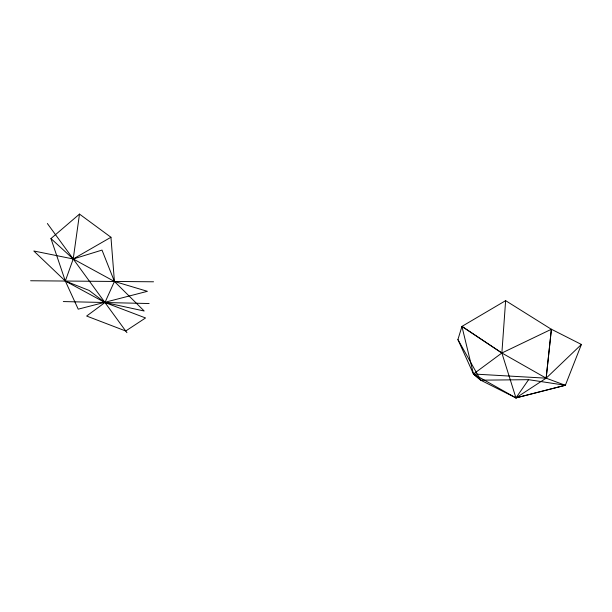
<?xml version="1.0" encoding="UTF-8"?>
<svg xmlns="http://www.w3.org/2000/svg" width="612" height="612" viewBox="0 0 612 612"><rect width="100%" height="100%" fill="white"/><g stroke="black" fill="none" stroke-linecap="round" stroke-linejoin="round"><path stroke-width="0.92" d="M480.688 380.174L528.592 379.677L565.32 385.277L515.954 397.907L501.871 353.002L505.627 300.653L551.351 329.279L546.156 378.178L515.954 397.907L480.688 380.174L473.459 374.001L457.914 339.584L461.938 326.456L501.871 353.002L546.156 378.178L565.35 385.3L581.4 344.457L551.427 329.256L546.156 378.178L473.459 374.001L461.938 326.456M50.957 238.565L73.218 258.975L102.005 250.094L114.429 281.459L144.195 311.011L104.958 302.519L89.168 290.455L65.323 281.046L73.218 258.975L79.491 214.093L110.948 237.257L114.429 281.459L104.958 302.519L86.644 316.044L125.72 331L145.541 317.965L104.958 302.519L65.323 281.046L33.798 250.989L73.218 258.975L114.429 281.459L147.408 291.32L78.214 309.167L65.323 281.046L50.957 238.565L79.491 214.093M551.351 329.279L501.871 353.002L473.459 374.001L515.954 397.907L528.592 379.677M546.156 378.178L581.4 344.457M505.627 300.653L461.991 326.372L501.871 353.002M73.218 258.975L110.948 237.257M515.954 397.907L565.32 385.277M30.6 280.755L153.543 281.788M63.319 301.563L149.121 303.529M473.459 374.001L480.642 380.09L457.914 339.584M47.369 223.502L126.936 332.676"/></g></svg>
